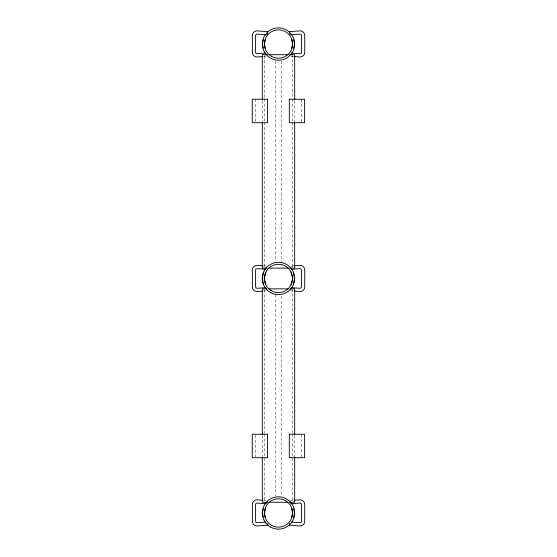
<?xml version="1.0" encoding="UTF-8"?>
<svg xmlns="http://www.w3.org/2000/svg" width="557" height="557" viewBox="0 0 557 557"><rect width="100%" height="100%" fill="white"/><g stroke="black" fill="none" stroke-linecap="round" stroke-linejoin="round"><path stroke-width="0.42" stroke-dasharray="2.79 2.09" d="M301.414 456.831L301.414 434.244M301.414 121.83L301.414 99.25M263.37 56.522L265.968 56.32M291.137 266.086L293.734 265.884M263.37 291.053L265.968 290.858M290.274 500.576L293.727 500.304M291.137 56.32L293.734 56.522M263.37 265.884L265.968 266.086M290.274 290.789L293.734 291.053M263.37 500.304L266.831 500.576M294.681 100.671L294.681 121.489M294.681 435.456L294.681 457.144M292.669 54.697L292.669 98.067M292.669 98.937L292.669 121.489M292.669 122.359L292.669 267.221M292.669 288.86L292.669 432.852M292.669 433.722L292.669 501.384M281.181 61.026L281.181 262.507M281.181 296.178L281.181 495.918M275.819 61.026L275.819 260.773M275.819 294.437L275.819 495.918M264.331 55.568L264.331 98.067M264.331 98.937L264.331 121.489M264.331 122.359L264.331 267.221M264.331 289.724L264.331 432.852M264.331 433.722L264.331 501.384M262.319 100.671L262.319 121.489M262.319 435.456L262.319 457.144M255.482 99.25L255.482 121.83M255.482 435.114L255.482 456.831"/><path stroke-width="0.84" d="M267.506 34.081L267.694 31.679L257.32 30.879A4.63 4.63 0 0 0 252.37 35.453L252.37 52.414A4.63 4.63 0 0 0 257.32 56.988L262.507 56.591M289.529 523.545L289.403 525.147L299.777 525.947A4.63 4.63 0 0 0 304.728 521.373L304.728 504.412A4.63 4.63 0 0 0 299.777 499.838L294.59 500.242M263.454 39.784L262.319 44.031L263.454 48.278M265.466 39.784L264.331 44.031L265.466 48.278M291.534 48.278L292.669 44.031L291.534 39.784M293.539 48.278L294.681 44.031L293.539 39.784M263.454 508.722L262.319 512.969L263.454 517.216M265.466 508.722L264.331 512.969L265.466 517.216M291.534 517.216L292.669 512.969L291.534 508.722M293.539 517.216L294.681 512.969L293.539 508.722M263.572 272.164L262.263 278.472L263.572 284.787M265.947 272.164L264.276 278.472L265.947 284.787M290.942 284.787L292.613 278.472L290.942 272.164M293.316 284.787L294.625 278.472L293.316 272.164M290.503 34.819L299.784 34.102L301.058 34.457L301.518 35.453L301.518 52.414L301.058 53.409L299.784 53.771L291.346 53.117M265.759 53.117L257.32 53.771L256.046 53.409L255.586 52.414L255.586 35.453L256.046 34.457L257.32 34.102L266.601 34.819M294.597 265.814L299.784 265.417A4.63 4.63 0 0 1 304.735 269.992L304.735 286.952A4.63 4.63 0 0 1 299.784 291.52L294.597 291.123M291.346 269.289L299.784 268.634L301.058 268.989L301.518 269.992L301.518 286.952L301.058 287.948L299.784 288.303L291.346 287.649M265.759 287.649L257.32 288.303L256.046 287.948L255.586 286.952L255.586 269.992L256.046 268.989L257.32 268.634L265.759 269.289M262.507 291.123L257.32 291.527A4.63 4.63 0 0 1 252.37 286.952L252.37 269.992A4.63 4.63 0 0 1 257.32 265.417L262.507 265.814M290.496 503.779L299.777 503.062L301.058 503.417L301.511 504.412L301.511 521.373L301.058 522.369L299.777 522.731L291.339 522.076M265.759 522.076L257.32 522.731L256.039 522.369L255.586 521.373L255.586 504.412L256.039 503.417L257.32 503.062L266.601 503.779M267.868 54.697L262.319 54.697L262.319 99.807M269.685 54.697L287.315 54.697M289.125 54.697L294.681 54.697L294.681 99.807M267.026 268.091L262.319 268.091L262.319 122.359M268.718 268.091L288.282 268.091M289.974 268.091L294.681 268.091L294.681 122.359M267.026 288.86L262.319 288.86L262.319 434.592M268.718 288.86L288.282 288.86M289.974 288.86L294.681 288.86L294.681 434.592M267.868 502.247L262.319 502.247L262.319 457.144M269.685 502.247L287.315 502.247M289.125 502.247L294.681 502.247L294.681 457.144M294.597 56.591L299.784 56.988A4.63 4.63 0 0 0 304.735 52.414L304.735 35.453A4.63 4.63 0 0 0 299.784 30.879L289.41 31.679L289.598 34.081M262.507 500.242L257.32 499.838A4.63 4.63 0 0 0 252.37 504.412L252.37 521.373A4.63 4.63 0 0 0 257.32 525.947L267.694 525.147L267.569 523.545M289.306 434.244L289.306 457.694L304.63 457.694L304.63 434.244L289.306 434.244M289.306 99.25L289.306 122.7L304.63 122.7L304.63 99.25L289.306 99.25M267.59 99.25L252.265 99.25L252.265 122.7L267.59 122.7L267.59 99.25M267.59 434.244L252.265 434.244L252.265 457.694L267.59 457.694L267.59 434.244M270.354 292.488A16.181 16.181 0 0 0 294.625 278.472A16.181 16.181 0 0 0 270.354 264.464A16.181 16.181 0 0 0 270.354 292.488M271.356 290.747A14.169 14.169 0 0 0 292.613 278.472A14.169 14.169 0 0 0 271.356 266.204A14.169 14.169 0 0 0 271.356 290.747M264.484 52.121A16.181 16.181 0 0 0 292.509 52.121A16.181 16.181 0 0 0 278.5 27.85A16.181 16.181 0 0 0 264.484 52.121M271.412 56.299A14.169 14.169 0 0 0 292.669 44.031A14.169 14.169 0 0 0 271.412 31.756A14.169 14.169 0 0 0 271.412 56.299M270.41 526.985A16.181 16.181 0 0 0 294.681 512.969A16.181 16.181 0 0 0 270.41 498.961A16.181 16.181 0 0 0 270.41 526.985M271.412 525.244A14.169 14.169 0 0 0 292.669 512.969A14.169 14.169 0 0 0 271.412 500.701A14.169 14.169 0 0 0 271.412 525.244"/></g></svg>
